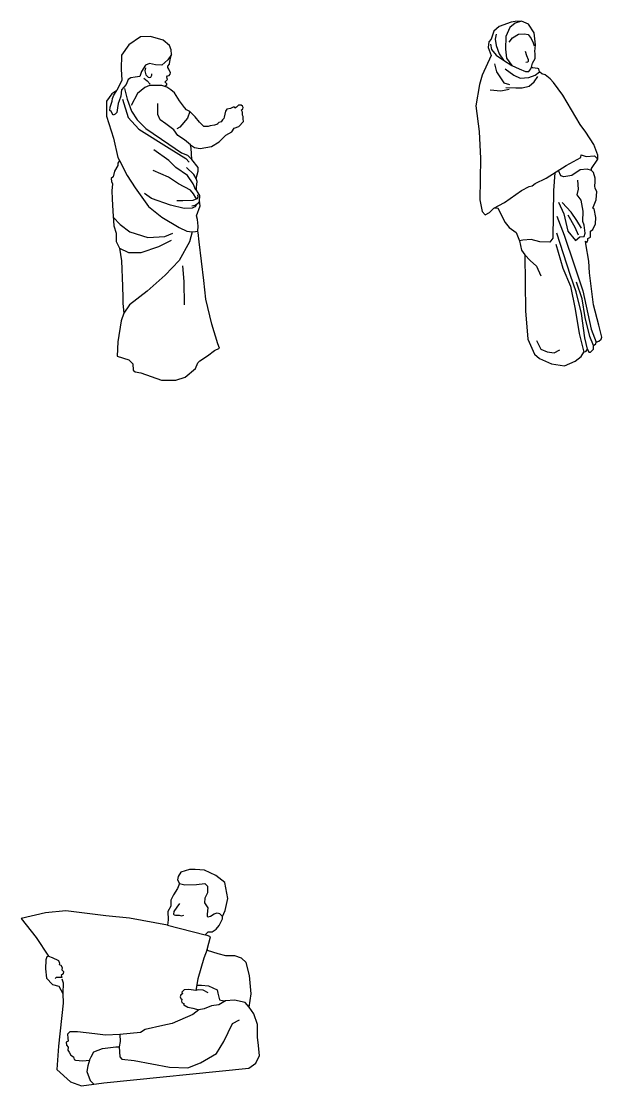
# Model space of a CAD drawing. Header units: feet. Extents: x 89 to 238, y -57 to 31.
# Drawn here: x 164.02 to 173.22, y -5.18 to 11.7 of the extents above; entities that cross this region are included whole.
import ezdxf

# ---------------------------------------------------------------- set-up
doc = ezdxf.new("R2010")
doc.units = ezdxf.units.FT
doc.header["$MEASUREMENT"] = 0
doc.layers.add('inner', color=1, linetype='Continuous')
doc.layers.add('outer', color=3, linetype='Continuous')

msp = doc.modelspace()

# ---------------------------------------------------------------- linework, layer by layer
at = {"layer": 'inner'}
for points in [[(171.953, 11.701), (171.851, 11.669), (171.767, 11.602), (171.701, 11.458), (171.695, 11.261), (171.712, 11.118), (171.8, 11.002)], [(171.548, 11.499), (171.532, 11.42), (171.548, 11.319), (171.596, 11.185), (171.666, 11.087)], [(171.758, 11.368), (171.81, 11.441), (171.906, 11.499), (171.997, 11.502), (172.058, 11.494), (172.107, 11.428), (172.134, 11.359), (172.151, 11.311)], [(171.461, 11.34), (171.476, 11.255), (171.55, 11.162), (171.666, 11.087), (171.8, 11.002), (171.916, 10.946), (172.013, 10.902), (172.069, 10.906), (172.099, 10.949), (172.11, 10.974)], [(166.398, 11.172), (166.341, 11.092), (166.249, 11.007), (166.145, 11.01), (166.052, 11.029), (165.987, 11.006), (165.925, 10.905), (165.901, 10.825), (165.825, 10.817), (165.754, 10.806), (165.713, 10.776), (165.681, 10.7), (165.61, 10.612), (165.596, 10.512), (165.569, 10.44), (165.553, 10.395), (165.542, 10.329), (165.536, 10.254), (165.509, 10.226), (165.473, 10.212), (165.445, 10.268), (165.422, 10.284), (165.426, 10.341), (165.462, 10.435), (165.467, 10.479), (165.484, 10.531), (165.536, 10.601)], [(172.009, 11.229), (172.029, 11.157), (172.057, 11.094), (172.059, 11.061), (172.046, 11.055), (172.018, 11.049)], [(171.522, 11.026), (171.557, 10.898), (171.673, 10.727), (171.76, 10.701)], [(165.989, 10.964), (165.979, 10.914), (165.996, 10.852), (166.031, 10.814), (166.052, 10.808), (166.075, 10.816), (166.088, 10.847), (166.088, 10.87)], [(171.69, 10.945), (171.831, 10.846), (171.929, 10.8), (172.067, 10.807), (172.166, 10.848), (172.239, 10.899)], [(171.701, 10.653), (171.861, 10.646), (171.962, 10.644), (172.074, 10.671), (172.153, 10.743), (172.21, 10.826)], [(165.657, 10.637), (165.698, 10.466), (165.767, 10.278), (165.855, 10.14), (165.993, 10.003), (166.357, 9.754), (166.558, 9.613), (166.656, 9.576), (166.724, 9.508)], [(166.293, 10.666), (166.247, 10.68), (166.175, 10.684), (166.05, 10.681), (165.977, 10.65), (165.864, 10.556), (165.759, 10.367)], [(165.962, 10.798), (166.014, 10.757), (166.062, 10.704)], [(165.626, 10.468), (165.716, 10.174), (165.88, 9.991), (166.366, 9.689), (166.628, 9.526), (166.681, 9.467)], [(171.452, 10.613), (171.624, 10.6), (171.758, 10.627)], [(166.702, 9.744), (166.605, 9.821), (166.501, 9.891), (166.439, 9.978), (166.31, 10.077), (166.221, 10.14), (166.186, 10.224), (166.182, 10.397)], [(166.692, 10.268), (166.653, 10.164), (166.533, 10.022), (166.483, 9.996)], [(166.798, 9.022), (166.785, 9.021), (166.744, 9.125), (166.654, 9.258), (166.468, 9.383), (166.357, 9.495), (166.118, 9.662)], [(165.575, 9.495), (165.699, 9.255), (165.827, 9.058), (166.036, 8.763), (166.249, 8.592), (166.524, 8.43), (166.642, 8.37), (166.727, 8.361), (166.78, 8.367), (166.816, 8.373)], [(172.118, 9.091), (172.168, 9.128), (172.343, 9.211), (172.661, 9.414), (172.893, 9.543), (172.895, 9.582), (172.978, 9.558), (173.107, 9.567), (173.16, 9.514)], [(166.812, 8.951), (166.816, 8.911), (166.802, 8.886), (166.788, 8.899), (166.747, 8.963), (166.7, 9.023), (166.513, 9.125), (166.353, 9.231), (166.112, 9.337)], [(166.79, 9.207), (166.753, 9.27), (166.64, 9.381)], [(172.482, 9.299), (172.461, 9.016), (172.446, 8.261), (172.399, 8.196), (172.242, 8.201), (172.103, 8.243), (171.975, 8.228), (171.922, 8.219)], [(173.06, 9.337), (172.995, 9.356), (172.88, 9.347), (172.747, 9.256), (172.625, 9.232), (172.577, 9.249), (172.537, 9.334)], [(172.537, 8.83), (172.621, 8.647), (172.687, 8.375), (172.807, 8.222), (172.875, 8.285), (172.947, 8.288), (172.959, 8.342), (172.944, 8.468), (172.926, 8.525), (172.929, 8.689), (172.896, 8.863), (172.836, 8.947), (172.857, 9.04), (172.845, 9.18)], [(166.793, 8.786), (166.769, 8.756), (166.73, 8.735), (166.604, 8.733), (166.383, 8.786), (166.082, 8.889), (165.973, 8.969)], [(171.515, 8.738), (171.683, 8.826), (171.951, 9.015), (172.074, 9.083), (172.118, 9.091)], [(166.802, 8.886), (166.739, 8.858), (166.58, 8.853), (166.485, 8.853)], [(166.844, 8.848), (166.811, 8.808), (166.778, 8.782), (166.722, 8.77)], [(172.903, 8.419), (172.831, 8.541), (172.74, 8.676), (172.596, 8.826)], [(172.51, 8.613), (172.627, 8.307), (172.788, 7.84), (172.923, 7.424), (173.058, 6.817), (173.135, 6.614)], [(172.688, 8.634), (172.796, 8.435), (172.85, 8.313)], [(165.475, 8.597), (165.584, 8.477), (165.739, 8.363), (166.027, 8.274), (166.295, 8.288), (166.423, 8.339)], [(166.727, 8.361), (166.688, 8.206), (166.522, 7.909), (166.299, 7.673), (166.015, 7.42), (165.736, 7.206), (165.644, 7.073)], [(173, 6.503), (172.956, 6.682), (172.902, 7.068), (172.818, 7.409), (172.726, 7.667), (172.618, 8.014), (172.513, 8.343)], [(165.574, 8.105), (165.72, 8.032), (165.917, 8.032), (166.198, 8.129), (166.399, 8.231)], [(172.495, 8.165), (172.609, 7.784), (172.726, 7.503), (172.803, 7.138), (172.866, 6.748), (172.938, 6.452)], [(172.002, 7.997), (172.091, 7.909), (172.191, 7.819), (172.257, 7.662)], [(166.573, 7.824), (166.596, 7.575), (166.601, 7.204)], [(173.091, 6.56), (173.034, 6.703), (172.959, 7.002), (172.914, 7.302), (172.821, 7.565)], [(172.188, 6.64), (172.23, 6.556), (172.257, 6.503), (172.357, 6.459), (172.469, 6.444), (172.559, 6.489)], [(166.528, -1.974), (166.614, -1.993), (166.797, -1.986), (166.928, -1.974), (166.973, -2.013), (166.973, -2.12), (166.928, -2.206), (166.922, -2.281), (166.975, -2.359), (166.966, -2.457), (166.966, -2.496), (166.981, -2.502), (167.02, -2.488), (167.079, -2.452), (167.125, -2.437), (167.161, -2.448), (167.208, -2.493)], [(166.528, -2.287), (166.484, -2.347), (166.436, -2.418), (166.434, -2.459), (166.442, -2.468), (166.462, -2.475), (166.522, -2.472), (166.561, -2.484), (166.597, -2.476)], [(166.338, -2.632), (166.932, -2.789)], [(166.964, -3.021), (166.915, -3.155), (166.818, -3.486), (166.788, -3.667)], [(164.452, -3.125), (164.507, -3.146), (164.609, -3.191), (164.623, -3.235), (164.619, -3.259), (164.647, -3.27), (164.667, -3.307), (164.663, -3.339), (164.688, -3.369), (164.684, -3.405), (164.653, -3.429), (164.662, -3.461), (164.629, -3.465), (164.57, -3.464), (164.558, -3.478)], [(164.659, -3.483), (164.68, -3.548), (164.675, -3.719)], [(166.981, -3.706), (166.905, -3.665), (166.822, -3.657), (166.788, -3.667), (166.678, -3.651), (166.602, -3.657), (166.567, -3.698), (166.574, -3.724), (166.548, -3.736), (166.537, -3.768), (166.547, -3.797), (166.562, -3.809), (166.557, -3.837), (166.563, -3.861), (166.599, -3.881), (166.592, -3.887), (166.595, -3.897), (166.658, -3.936), (166.741, -3.949), (166.833, -3.975)], [(166.802, -3.586), (166.878, -3.585), (166.988, -3.593), (167.123, -3.657), (167.136, -3.71), (167.16, -3.816), (167.23, -3.834), (167.259, -3.835)], [(167.634, -3.931), (167.571, -3.858), (167.4, -3.824), (167.259, -3.835), (167.149, -3.896), (167.037, -3.914), (166.917, -3.96), (166.833, -3.975), (166.739, -4.05), (166.413, -4.19), (166.262, -4.223), (165.981, -4.286), (165.91, -4.336), (165.582, -4.365), (165.355, -4.376), (165.184, -4.357), (164.909, -4.325), (164.786, -4.326), (164.749, -4.362), (164.754, -4.424), (164.763, -4.473), (164.728, -4.49), (164.734, -4.534), (164.763, -4.566), (164.757, -4.617), (164.776, -4.649), (164.802, -4.697), (164.844, -4.72), (164.858, -4.762), (164.876, -4.776), (164.993, -4.783), (165.101, -4.775), (165.125, -4.722), (165.17, -4.643), (165.304, -4.587), (165.516, -4.561), (165.57, -4.561)], [(165.582, -4.365), (165.585, -4.479), (165.57, -4.561), (165.582, -4.722), (165.614, -4.759), (165.811, -4.778), (166.371, -4.883), (166.657, -4.895), (166.863, -4.818), (167.112, -4.67), (167.233, -4.48), (167.37, -4.191), (167.48, -4.132)], [(165.101, -4.775), (165.074, -4.863), (165.059, -4.953), (165.113, -5.094), (165.166, -5.15)]]:
    msp.add_lwpolyline(points, dxfattribs=at)
at = {"layer": 'outer'}
for points in [[(171.786, 11.689), (171.599, 11.618), (171.514, 11.543), (171.471, 11.419), (171.434, 11.374), (171.422, 11.285), (171.47, 11.159), (171.329, 10.847), (171.283, 10.699), (171.228, 10.362), (171.279, 9.955), (171.299, 9.523), (171.29, 8.869), (171.33, 8.687), (171.376, 8.63), (171.444, 8.669), (171.515, 8.738), (171.575, 8.742), (171.615, 8.663), (171.691, 8.509), (171.757, 8.43), (171.865, 8.353), (171.922, 8.219), (171.953, 8.071), (172.002, 7.997), (172.013, 7.109), (172.053, 6.66), (172.158, 6.424), (172.238, 6.353), (172.426, 6.267), (172.633, 6.236), (172.804, 6.31), (172.895, 6.386), (172.938, 6.452), (172.978, 6.472), (173, 6.503), (173.02, 6.452), (173.043, 6.452), (173.091, 6.5), (173.091, 6.56), (173.132, 6.585), (173.135, 6.614), (173.177, 6.626), (173.214, 6.658), (173.223, 6.692), (173.175, 6.883), (173.093, 7.205), (173.027, 7.714), (173.02, 7.898), (172.972, 8.171), (172.966, 8.213), (172.989, 8.194), (173.002, 8.227), (173.003, 8.256), (173.046, 8.279), (173.043, 8.374), (173.083, 8.401), (173.124, 8.49), (173.131, 8.588), (173.101, 8.728), (173.085, 8.735), (173.135, 8.867), (173.147, 9.001), (173.118, 9.051), (173.114, 9.09), (173.12, 9.15), (173.118, 9.215), (173.095, 9.305), (173.06, 9.337), (173.06, 9.367), (173.16, 9.514), (173.164, 9.58), (173.1, 9.745), (172.971, 9.941), (172.879, 10.062), (172.605, 10.529), (172.457, 10.729), (172.408, 10.789), (172.326, 10.85), (172.273, 10.867), (172.239, 10.899), (172.224, 10.947), (172.21, 10.952), (172.128, 10.963), (172.11, 10.974), (172.127, 11.035), (172.17, 11.111), (172.166, 11.191), (172.163, 11.224), (172.175, 11.328), (172.154, 11.52), (172.062, 11.656), (171.953, 11.701), (171.849, 11.7)], [(166.371, 11.319), (166.271, 11.4), (166.066, 11.462), (165.911, 11.457), (165.723, 11.328), (165.607, 11.162), (165.605, 10.942), (165.612, 10.767), (165.536, 10.601), (165.454, 10.548), (165.37, 10.434), (165.372, 10.194), (165.479, 9.845), (165.549, 9.541), (165.575, 9.495), (165.551, 9.451), (165.548, 9.416), (165.494, 9.324), (165.476, 9.232), (165.446, 9.209), (165.448, 9.158), (165.463, 9.121), (165.453, 9.014), (165.459, 8.885), (165.468, 8.689), (165.485, 8.455), (165.524, 8.342), (165.524, 8.209), (165.574, 8.105), (165.607, 7.904), (165.625, 7.503), (165.631, 7.317), (165.629, 7.223), (165.644, 7.073), (165.601, 6.948), (165.548, 6.618), (165.538, 6.388), (165.723, 6.332), (165.788, 6.271), (165.791, 6.166), (165.826, 6.144), (165.913, 6.127), (166.244, 6.011), (166.469, 6.009), (166.618, 6.059), (166.781, 6.194), (166.818, 6.286), (166.851, 6.317), (166.969, 6.395), (167.082, 6.48), (167.163, 6.519), (167.137, 6.587), (167.039, 6.897), (166.946, 7.292), (166.913, 7.588), (166.838, 8.202), (166.824, 8.349), (166.816, 8.373), (166.826, 8.452), (166.814, 8.558), (166.796, 8.615), (166.855, 8.776), (166.844, 8.848), (166.85, 8.939), (166.798, 9.022), (166.798, 9.07), (166.809, 9.161), (166.79, 9.207), (166.824, 9.323), (166.826, 9.383), (166.724, 9.508), (166.713, 9.691), (166.702, 9.744), (166.763, 9.698), (166.857, 9.685), (167.033, 9.717), (167.156, 9.789), (167.263, 9.894), (167.356, 9.948), (167.396, 10.006), (167.469, 10.033), (167.543, 10.113), (167.535, 10.152), (167.535, 10.193), (167.524, 10.212), (167.526, 10.259), (167.518, 10.28), (167.503, 10.289), (167.531, 10.313), (167.535, 10.336), (167.527, 10.354), (167.503, 10.371), (167.465, 10.371), (167.431, 10.339), (167.407, 10.324), (167.398, 10.34), (167.379, 10.34), (167.337, 10.319), (167.278, 10.309), (167.255, 10.275), (167.235, 10.181), (167.228, 10.161), (167.212, 10.137), (167.187, 10.109), (167.149, 10.094), (167.132, 10.074), (167.131, 10.067), (167.084, 10.051), (167.012, 10.041), (166.982, 10.035), (166.913, 10.03), (166.843, 10.102), (166.774, 10.185), (166.692, 10.268), (166.636, 10.296), (166.609, 10.335), (166.526, 10.442), (166.446, 10.565), (166.388, 10.616), (166.326, 10.654), (166.293, 10.666), (166.299, 10.679), (166.324, 10.694), (166.325, 10.708), (166.302, 10.738), (166.298, 10.741), (166.323, 10.761), (166.335, 10.777), (166.334, 10.796), (166.329, 10.818), (166.336, 10.837), (166.366, 10.843), (166.382, 10.86), (166.387, 10.881), (166.358, 10.941), (166.342, 10.969), (166.345, 10.99), (166.371, 11.019), (166.367, 11.032), (166.381, 11.088), (166.398, 11.172), (166.397, 11.249)], [(166.686, -1.752), (166.55, -1.79), (166.504, -1.859), (166.496, -1.912), (166.528, -1.974), (166.496, -2.05), (166.43, -2.15), (166.389, -2.235), (166.39, -2.333), (166.344, -2.417), (166.35, -2.549), (166.338, -2.632), (165.737, -2.522), (165.357, -2.483), (164.724, -2.405), (164.403, -2.439), (164.018, -2.525), (164.254, -2.829), (164.452, -3.125), (164.425, -3.137), (164.408, -3.182), (164.403, -3.326), (164.418, -3.476), (164.513, -3.573), (164.614, -3.601), (164.675, -3.719), (164.68, -3.871), (164.609, -4.554), (164.582, -4.92), (164.797, -5.115), (164.975, -5.179), (165.329, -5.133), (167.626, -4.9), (167.736, -4.822), (167.798, -4.7), (167.775, -4.492), (167.767, -4.414), (167.767, -4.206), (167.708, -4.037), (167.634, -3.931), (167.662, -3.723), (167.637, -3.429), (167.586, -3.227), (167.511, -3.157), (167.406, -3.118), (167.263, -3.118), (167.141, -3.09), (166.974, -3.035), (166.964, -3.021), (167.018, -2.816), (166.981, -2.801), (166.932, -2.789), (166.974, -2.751), (166.981, -2.738), (167.048, -2.737), (167.111, -2.697), (167.155, -2.637), (167.212, -2.53), (167.208, -2.493), (167.254, -2.402), (167.294, -2.21), (167.246, -1.955), (167.105, -1.843), (166.924, -1.759), (166.776, -1.748)]]:
    msp.add_lwpolyline(points, close=True, dxfattribs=at)

doc.saveas('drawing.dxf')
